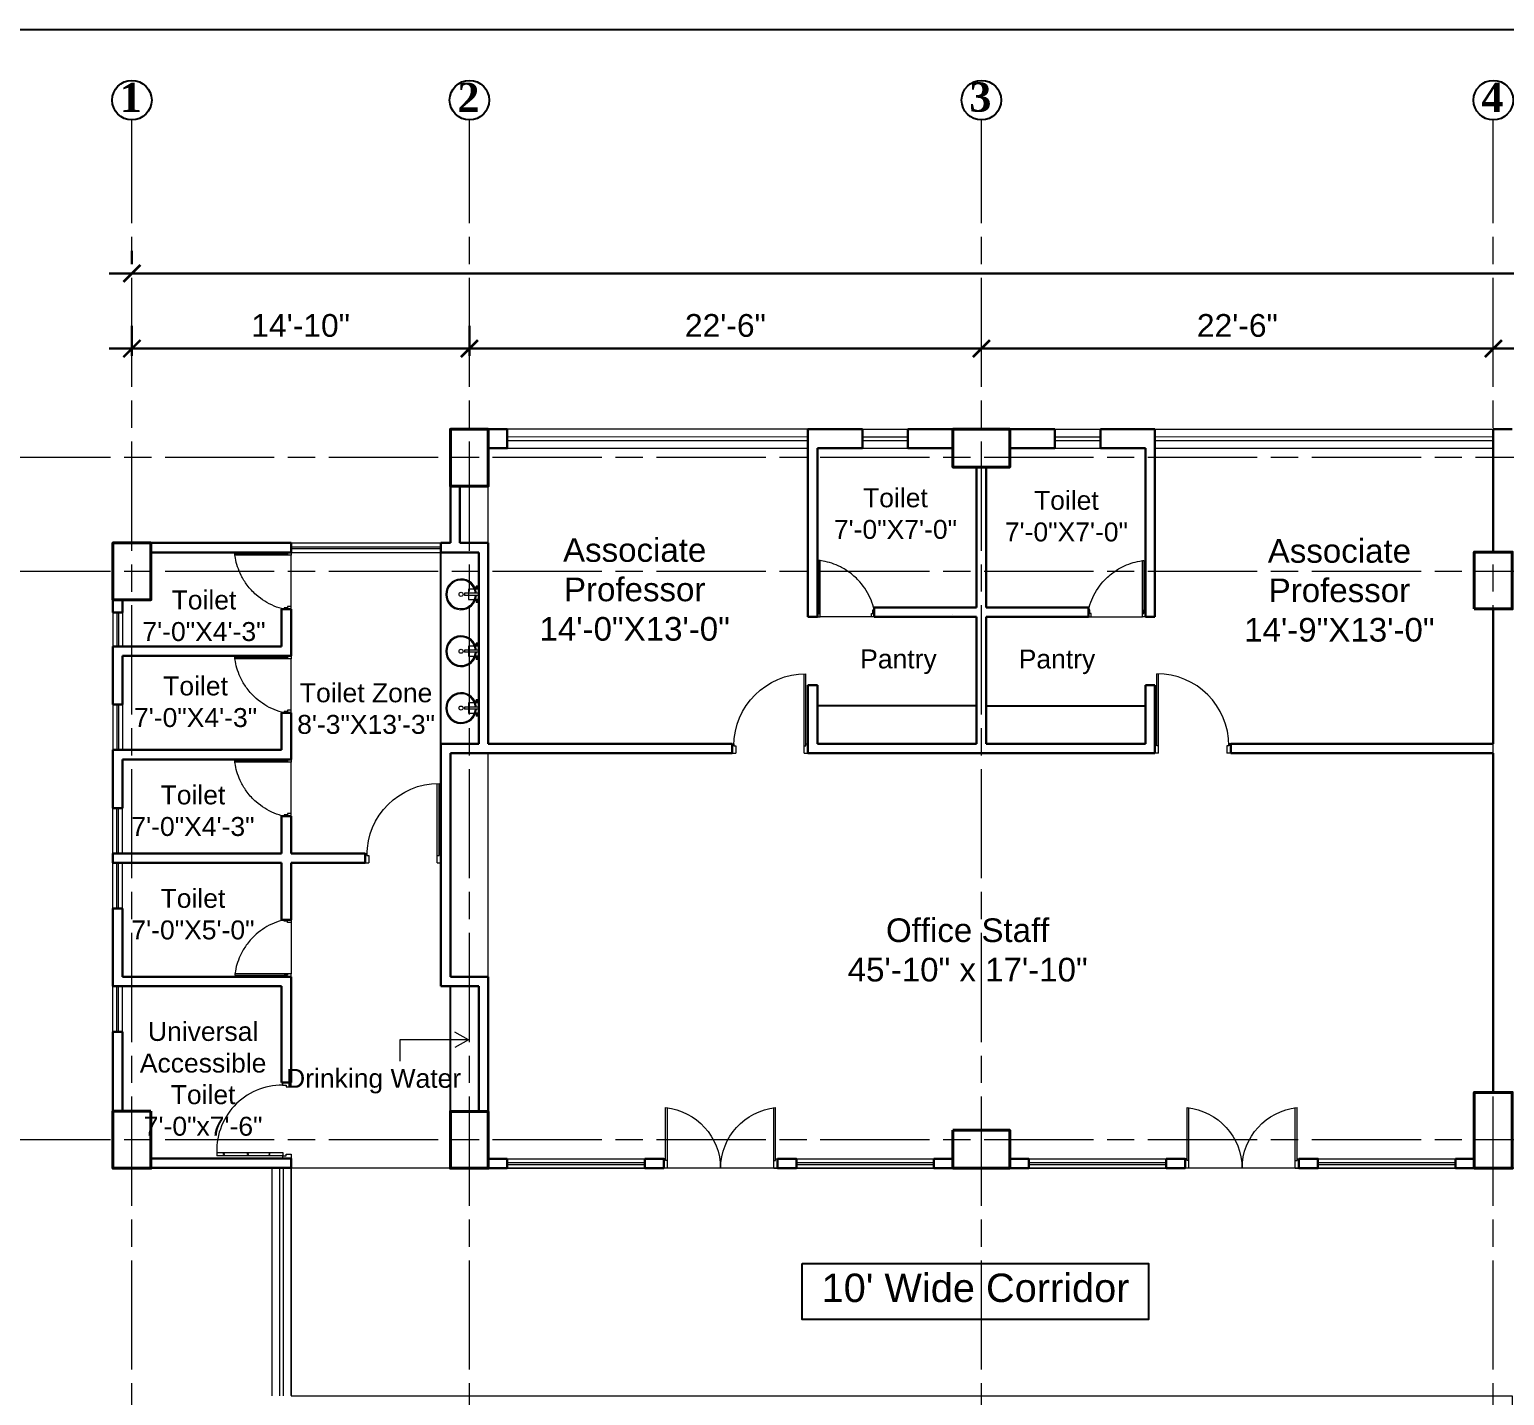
# Model space of a CAD drawing. Header units: inches. Extents: x -12 to 20935469, y -1604 to 24729220.
# Drawn here: x 20831996 to 20832774, y 24719476 to 24720196 of the extents above; entities that cross this region are included whole.
import ezdxf

# ---------------------------------------------------------------- set-up
doc = ezdxf.new("R2010")
doc.units = ezdxf.units.IN
doc.header["$LTSCALE"] = 0.03
doc.header["$MEASUREMENT"] = 0
doc.header["$PDMODE"] = 32
doc.header["$PDSIZE"] = 15
doc.linetypes.add('ACAD_ISO08W100', pattern=[36, 24, -3, 6, -3])
for name, color, linetype, lineweight in [('column', 1, 'Continuous', 40), ('Dim Line', 252, 'Continuous', 13), ('Door', 7, 'Continuous', 18), ('Glass Line', 252, 'Continuous', 9), ('Grid Line', 252, 'Continuous', 18), ('Hatch', 253, 'Continuous', 15), ('Main Wall', 7, 'Continuous', 30), ('STAIR', 46, 'Continuous', 15), ('TOILET FIXTURE', 142, 'Continuous', 5), ('wind.', 150, 'Continuous', 20)]:
    doc.layers.add(name, color=color, linetype=linetype, lineweight=lineweight)
doc.layers.add('FUR', color=251, linetype='Continuous')
doc.layers.add('TEXT', color=7, linetype='Continuous')
doc.styles.add('2', font='swisscl.ttf')
doc.styles.add('RomanS', font='arial.ttf', dxfattribs={"height": 12})
doc.styles.get("Standard").update_dxf_attribs({"font": 'timesbd.ttf'})
doc.dimstyles.new('Aec_Arch_I', dxfattribs={"dimscale": 96, "dimtxt": 12, "dimasz": 0.09375, "dimexe": 0.125, "dimexo": 0.125, "dimgap": 0.0625, "dimtad": 1, "dimdec": 0, "dimzin": 3, "dimdsep": 46, "dimlunit": 4, "dimtxsty": 'RomanS', "dimblk1": 'ARCHTICK', "dimblk2": 'ARCHTICK', "dimsah": 1, "dimcen": 0.09375, "dimdle": 0.125, "dimadec": 0, "dimazin": 0, "dimtfac": 0.75, "dimtdec": 0, "dimtmove": 2, "dimatfit": 3, "dimldrblk": 'ARCHTICK', "dimfxl": 1, "dimfrac": 1, "dimtolj": 1, "dimtzin": 0, "dimarcsym": 0})

# ---------------------------------------------------------------- blocks, each defined once
blk = doc.blocks.new('_ArchTick')
at = {"color": 0, "linetype": 'ByBlock', "lineweight": 35, "const_width": 0.15}
blk.add_lwpolyline([(-0.5, -0.5), (0.5, 0.5)], dxfattribs=at)
blk = doc.blocks.new('*D14')
at = {"layer": 'Defpoints', "color": 0, "transparency": 16777216}
for p in [(20831126.28, 24724578.17), (20830948.31, 24724562.27), (20831126.28, 24724562.27)]:
    blk.add_point(p, dxfattribs=at)
at = {"layer": 'Dim Line', "color": 0, "lineweight": -2, "transparency": 16777216}
for p, q in [((20830948.31, 24724574.27), (20830948.31, 24724590.17)), ((20831126.28, 24724574.27), (20831126.28, 24724590.17)), ((20830936.31, 24724578.17), (20831138.28, 24724578.17))]:
    blk.add_line(p, q, dxfattribs=at)
at = {"layer": 'Dim Line', "color": 0, "lineweight": -2, "transparency": 16777216, "xscale": 9, "yscale": 9, "zscale": 9, "rotation": 180}
blk.add_blockref('_ArchTick', (20830948.31, 24724578.17), dxfattribs=at)
at = {"layer": 'Dim Line', "color": 0, "lineweight": -2, "transparency": 16777216, "xscale": 9, "yscale": 9, "zscale": 9}
blk.add_blockref('_ArchTick', (20831126.28, 24724578.17), dxfattribs=at)
at = {"layer": 'Dim Line', "color": 0, "transparency": 16777216, "insert": (20831037.29, 24724590.29), "char_height": 12, "attachment_point": 5, "style": 'RomanS'}
blk.add_mtext('\\A1;14\'-10"', dxfattribs=at)
blk = doc.blocks.new('*D7')
at = {"layer": 'Defpoints', "color": 0, "transparency": 16777216}
for p in [(20831396.28, 24724578.17), (20831396.28, 24724578.17), (20831126.28, 24724562.27)]:
    blk.add_point(p, dxfattribs=at)
at = {"layer": 'Dim Line', "color": 0, "lineweight": -2, "transparency": 16777216}
for p, q in [((20831126.28, 24724574.27), (20831126.28, 24724590.17)), ((20831114.28, 24724578.17), (20831408.28, 24724578.17))]:
    blk.add_line(p, q, dxfattribs=at)
at = {"layer": 'Dim Line', "color": 0, "lineweight": -2, "transparency": 16777216, "xscale": 9, "yscale": 9, "zscale": 9, "rotation": 180}
blk.add_blockref('_ArchTick', (20831126.28, 24724578.17), dxfattribs=at)
at = {"layer": 'Dim Line', "color": 0, "lineweight": -2, "transparency": 16777216, "xscale": 9, "yscale": 9, "zscale": 9}
blk.add_blockref('_ArchTick', (20831396.28, 24724578.17), dxfattribs=at)
at = {"layer": 'Dim Line', "color": 0, "transparency": 16777216, "insert": (20831261.28, 24724590.29), "char_height": 12, "attachment_point": 5, "style": 'RomanS'}
blk.add_mtext('\\A1;22\'-6"', dxfattribs=at)
blk = doc.blocks.new('*D8')
at = {"layer": 'Defpoints', "color": 0, "transparency": 16777216}
for p in [(20831396.28, 24724578.17), (20831666.28, 24724578.17), (20831666.28, 24724578.17)]:
    blk.add_point(p, dxfattribs=at)
at = {"layer": 'Dim Line', "color": 0, "lineweight": -2, "transparency": 16777216}
blk.add_line((20831384.28, 24724578.17), (20831678.28, 24724578.17), dxfattribs=at)
at = {"layer": 'Dim Line', "color": 0, "lineweight": -2, "transparency": 16777216, "xscale": 9, "yscale": 9, "zscale": 9, "rotation": 180}
blk.add_blockref('_ArchTick', (20831396.28, 24724578.17), dxfattribs=at)
at = {"layer": 'Dim Line', "color": 0, "lineweight": -2, "transparency": 16777216, "xscale": 9, "yscale": 9, "zscale": 9}
blk.add_blockref('_ArchTick', (20831666.28, 24724578.17), dxfattribs=at)
at = {"layer": 'Dim Line', "color": 0, "transparency": 16777216, "insert": (20831531.28, 24724590.29), "char_height": 12, "attachment_point": 5, "style": 'RomanS'}
blk.add_mtext('\\A1;22\'-6"', dxfattribs=at)
blk = doc.blocks.new('*D9')
at = {"layer": 'Defpoints', "color": 0, "transparency": 16777216}
for p in [(20831666.28, 24724578.17), (20831844.25, 24724578.17), (20831844.25, 24724578.17)]:
    blk.add_point(p, dxfattribs=at)
at = {"layer": 'Dim Line', "color": 0, "lineweight": -2, "transparency": 16777216}
blk.add_line((20831654.28, 24724578.17), (20831856.25, 24724578.17), dxfattribs=at)
at = {"layer": 'Dim Line', "color": 0, "lineweight": -2, "transparency": 16777216, "xscale": 9, "yscale": 9, "zscale": 9, "rotation": 180}
blk.add_blockref('_ArchTick', (20831666.28, 24724578.17), dxfattribs=at)
at = {"layer": 'Dim Line', "color": 0, "lineweight": -2, "transparency": 16777216, "xscale": 9, "yscale": 9, "zscale": 9}
blk.add_blockref('_ArchTick', (20831844.25, 24724578.17), dxfattribs=at)
at = {"layer": 'Dim Line', "color": 0, "transparency": 16777216, "insert": (20831755.26, 24724590.29), "char_height": 12, "attachment_point": 5, "style": 'RomanS'}
blk.add_mtext('\\A1;14\'-10"', dxfattribs=at)
blk = doc.blocks.new('*D13')
at = {"layer": 'Defpoints', "color": 0, "transparency": 16777216}
for p in [(20832951.75, 24724617.81), (20830948.31, 24724610.75), (20832951.75, 24724610.75)]:
    blk.add_point(p, dxfattribs=at)
at = {"layer": 'Dim Line', "color": 0, "lineweight": -2, "transparency": 16777216}
for p, q in [((20830948.31, 24724622.75), (20830948.31, 24724629.81)), ((20832951.75, 24724622.75), (20832951.75, 24724629.81)), ((20830936.31, 24724617.81), (20832963.75, 24724617.81))]:
    blk.add_line(p, q, dxfattribs=at)
at = {"layer": 'Dim Line', "color": 0, "lineweight": -2, "transparency": 16777216, "xscale": 9, "yscale": 9, "zscale": 9, "rotation": 180}
blk.add_blockref('_ArchTick', (20830948.31, 24724617.81), dxfattribs=at)
at = {"layer": 'Dim Line', "color": 0, "lineweight": -2, "transparency": 16777216, "xscale": 9, "yscale": 9, "zscale": 9}
blk.add_blockref('_ArchTick', (20832951.75, 24724617.81), dxfattribs=at)
at = {"layer": 'Dim Line', "color": 0, "transparency": 16777216, "insert": (20831950.03, 24724629.94), "char_height": 12, "attachment_point": 5, "style": 'RomanS'}
blk.add_mtext('\\A1;166\'-11"', dxfattribs=at)
blk = doc.blocks.new('A$C36295410')
at = {"layer": 'Door'}
for p, q in [((1, 4), (1, 32)), ((2, 0), (2, 31.98)), ((58, 0), (58, 31.98)), ((59, 4), (59, 32)), ((1, 5), (0, 5)), ((2, 4), (1, 4)), ((58, 4), (59, 4)), ((59, 5), (60, 5)), ((2, 0), (0, 0)), ((58, 0), (60, 0))]:
    blk.add_line(p, q, dxfattribs=at)
for centre, start, end in [((-2.53, -0.34), 0.59063, 83.77826), ((62.53, -0.34), 96.22174, 179.40937)]:
    blk.add_arc(centre, 32.53, start, end, dxfattribs=at)
blk = doc.blocks.new('sssss-flat-876')
at = {"layer": 'Door', "linetype": 'Continuous', "ltscale": 3}
blk.add_line((3666.52, 84027.2), (3666.52, 84055.74), dxfattribs=at)
at = {"layer": 'Door', "linetype": 'Continuous', "ltscale": 3, "extrusion": (-7.21527e-09, -3.35624e-18, 1), "elevation": 0}
for points in [[(3666.52, 84057.2), (3666.52, 84055.74), (3668.35, 84055.74), (3668.35, 84056.47), (3670.18, 84056.47), (3670.18, 84057.2)], [(3668.35, 84055.74), (3696.16, 84055.74), (3696.16, 84056.47), (3668.35, 84056.47)]]:
    blk.add_lwpolyline(points, close=True, dxfattribs=at)
at = {"layer": 'Door', "linetype": 'Continuous', "ltscale": 3, "flags": 128}
blk.add_lwpolyline([(3670.18, 84027.2, 0.04096), (3675.47, 84028.9, 0.082496), (3684.93, 84034.78, 0.052187), (3689.72, 84039.97, 0.043988), (3692.86, 84045.05, 0.036571), (3694.75, 84049.63, 0.034751), (3695.92, 84054.2, 0.011435), (3696.16, 84055.74)], format="xyb", dxfattribs=at)
at = {"layer": 'Door', "linetype": 'Continuous', "ltscale": 3}
blk.add_lwpolyline([(3666.52, 84027.2), (3666.52, 84028.66), (3668.35, 84028.66), (3668.35, 84027.93), (3670.18, 84027.93), (3670.18, 84027.2)], close=True, dxfattribs=at)
blk = doc.blocks.new('$D40')
at = {"layer": 'Door'}
for p, q in [((1, 4), (1, 42)), ((2, 0), (2, 41.99)), ((1, 5), (0, 5)), ((2, 0), (0, 0)), ((2, 4), (1, 4)), ((39, 4), (38, 4)), ((38, 4), (38, 0)), ((40, 0), (38, 0)), ((40, 5), (38.99, 5)), ((39, 5), (39, 4))]:
    blk.add_line(p, q, dxfattribs=at)
blk.add_arc((1, 4), 38, 0, 90, dxfattribs=at)
blk = doc.blocks.new('Door_45')
at = {"layer": 'Door'}
for p, q in [((1.5, 4.97), (1.5, 43.97)), ((3.5, 44.03), (3.5, 4.97)), ((1.5, 40.03), (2.25, 40.03)), ((2.25, 40.03), (2.25, 39.53)), ((2.25, 39.53), (2.75, 39.53)), ((2.75, 39.53), (2.75, 40.03)), ((2.75, 40.03), (3.5, 40.03)), ((1.5, 25.77), (2.25, 25.77)), ((2.25, 25.77), (2.25, 25.27)), ((2.25, 25.27), (2.75, 25.27)), ((2.75, 25.77), (3.5, 25.77)), ((2.75, 25.27), (2.75, 25.77)), ((1.5, 12.57), (2.25, 12.57)), ((2.25, 12.57), (2.25, 13.07)), ((2.25, 13.07), (2.75, 13.07)), ((2.75, 13.07), (2.75, 12.57)), ((2.75, 12.57), (3.5, 12.57)), ((0, -0.03), (0, 4.97)), ((0, 4.97), (1.5, 4.97)), ((3.5, 4.97), (1.5, 4.97)), ((1.5, 4.97), (1.5, 2.97)), ((1.5, 2.97), (2.5, 2.97)), ((2.5, 2.97), (2.5, -0.03)), ((42.5, 3), (42.5, -0.03)), ((43.5, 3), (42.5, 3)), ((45, 5), (43.5, 5)), ((43.5, 5), (43.5, 3)), ((45, -0.03), (45, 5)), ((2.5, -0.03), (0, -0.03)), ((42.5, -0.03), (45, -0.03))]:
    blk.add_line(p, q, dxfattribs=at)
blk.add_arc((4.66, 5.26), 38.84, 359.62325, 94.66847, dxfattribs=at)
blk = doc.blocks.new('7-flat-72')
at = {"layer": 'Glass Line', "color": 8, "ltscale": 20}
for p, q in [((-64476.55, 376959.41), (-64476.55, 376966.61)), ((-64475.47, 376966.61), (-64476.55, 376966.61)), ((-64475.47, 376959.41), (-64475.47, 376966.61)), ((-64478.71, 376960.49), (-64480.33, 376960.49)), ((-64480.33, 376959.52), (-64480.33, 376960.49)), ((-64478.71, 376959.52), (-64480.33, 376959.52)), ((-64480.33, 376959.05), (-64480.33, 376959.41)), ((-64478.71, 376959.41), (-64480.33, 376959.41)), ((-64478.71, 376959.05), (-64480.33, 376959.05)), ((-64480.28, 376959.52), (-64480.28, 376960.49)), ((-64480.15, 376959.52), (-64480.15, 376960.49)), ((-64480.15, 376959.41), (-64480.15, 376959.52)), ((-64479.92, 376959.52), (-64479.92, 376960.49)), ((-64479.52, 376959.52), (-64479.52, 376960.49)), ((-64479.13, 376959.52), (-64479.13, 376960.49)), ((-64478.9, 376959.52), (-64478.9, 376960.49)), ((-64478.89, 376959.41), (-64478.89, 376959.52)), ((-64478.77, 376959.52), (-64478.77, 376960.49)), ((-64478.71, 376959.52), (-64478.71, 376960.49)), ((-64478.71, 376959.05), (-64478.71, 376959.41)), ((-64475.11, 376959.41), (-64476.91, 376959.41)), ((-64476.91, 376959.05), (-64476.91, 376959.41)), ((-64475.11, 376959.05), (-64476.91, 376959.05)), ((-64475.11, 376959.05), (-64475.11, 376959.41)), ((-64473.31, 376960.49), (-64471.69, 376960.49)), ((-64473.31, 376959.52), (-64473.31, 376960.49)), ((-64473.31, 376959.52), (-64471.69, 376959.52)), ((-64473.31, 376959.05), (-64473.31, 376959.41)), ((-64473.31, 376959.41), (-64471.69, 376959.41)), ((-64473.31, 376959.05), (-64471.69, 376959.05)), ((-64473.26, 376959.52), (-64473.26, 376960.49)), ((-64473.13, 376959.52), (-64473.13, 376960.49)), ((-64473.13, 376959.41), (-64473.13, 376959.52)), ((-64472.9, 376959.52), (-64472.9, 376960.49)), ((-64472.5, 376959.52), (-64472.5, 376960.49)), ((-64472.11, 376959.52), (-64472.11, 376960.49)), ((-64471.88, 376959.52), (-64471.88, 376960.49)), ((-64471.87, 376959.41), (-64471.87, 376959.52)), ((-64471.75, 376959.52), (-64471.75, 376960.49)), ((-64471.69, 376959.52), (-64471.69, 376960.49)), ((-64471.69, 376959.05), (-64471.69, 376959.41))]:
    blk.add_line(p, q, dxfattribs=at)
blk.add_circle((-64476.02, 376968.4, 0), 1.08, dxfattribs=at)
for radius, start, end in [(8.1, 273.83345, 266.18834), (7.55, 274.11503, 265.90676)]:
    blk.add_arc((-64476.02, 376968.4, 0), radius, start, end, dxfattribs=at)
blk = doc.blocks.new('SFSFSFS-flat-72')
at = {"layer": 'TOILET FIXTURE', "ltscale": 0.2}
blk.add_lwpolyline([(-3918.47, -3608.1), (-3918.47, -3602.7), (-3923.87, -3602.7), (-3923.87, -3608.1)], close=True, dxfattribs=at)
at = {"layer": 'TOILET FIXTURE', "ltscale": 20}
blk.add_blockref('7-flat-72', (60554.84, -380567.16), dxfattribs=at)
blk = doc.blocks.new('fff')
at = {"layer": 'Grid Line', "color": 252, "linetype": 'ACAD_ISO08W100', "lineweight": 9, "ltscale": 80, "true_color": 0x939598}
for p, q in [((20830948.31, 24723521.1), (20830948.31, 24724698.78)), ((20831126.28, 24723521.11), (20831126.28, 24724698.79)), ((20831396.28, 24723521.11), (20831396.28, 24724698.79)), ((20831666.28, 24723521.12), (20831666.28, 24724698.8)), ((20833096.95, 24724520.61), (20830726.15, 24724520.61)), ((20833096.95, 24724460.62), (20830726.15, 24724460.62)), ((20833096.95, 24724160.75), (20830726.15, 24724160.75))]:
    blk.add_line(p, q, dxfattribs=at)
at = {"layer": 'Dim Line'}
for base, p1, p2, picture, middle in [((20832951.75, 24724617.81), (20830948.31, 24724610.75), (20832951.75, 24724610.75), '*D13', (20831950.03, 24724629.94)), ((20831126.28, 24724578.17), (20830948.31, 24724562.27), (20831126.28, 24724562.27), '*D14', (20831037.29, 24724590.29)), ((20831396.28, 24724578.17), (20831126.28, 24724562.27), (20831396.28, 24724578.17), '*D7', (20831261.28, 24724590.29)), ((20831666.28, 24724578.17), (20831396.28, 24724578.17), (20831666.28, 24724578.17), '*D8', (20831531.28, 24724590.29)), ((20831844.25, 24724578.17), (20831666.28, 24724578.17), (20831844.25, 24724578.17), '*D9', (20831755.26, 24724590.29))]:
    dim = blk.add_linear_dim(base=base, p1=p1, p2=p2, dimstyle='Aec_Arch_I', dxfattribs=at)
    dim.commit()
    dim.dimension.update_dxf_attribs({"geometry": picture, "text_midpoint": middle})

msp = doc.modelspace()

# ---------------------------------------------------------------- linework, layer by layer
for p, q in [((20832213.37, 24719819.5), (20832213.37, 24719920.46)), ((20832482.94, 24719887.48), (20832482.94, 24719887.48)), ((20832495.89, 24719839.48), (20832411.89, 24719839.48)), ((20832500.89, 24719839.48), (20832584.89, 24719839.48)), ((20832218.37, 24719625.57), (20832218.37, 24719691.61)), ((20832129.37, 24719600.77), (20832134.37, 24719600.77)), ((20832330.89, 24719600.61), (20832330.89, 24719595.61)), ((20832390.89, 24719600.61), (20832390.89, 24719595.61)), ((20832605.87, 24719595.61), (20832605.87, 24719600.61)), ((20832665.87, 24719595.61), (20832665.87, 24719600.61))]:
    msp.add_line(p, q)
msp.add_lwpolyline([(20832403.92, 24719545.32), (20832586.59, 24719545.32), (20832586.59, 24719515.72), (20832403.92, 24719515.72)], close=True)
at = {"layer": 'column', "lineweight": 40, "ltscale": 20}
for points in [[(20832238.37, 24719985.46), (20832218.37, 24719985.46), (20832218.37, 24719955.46), (20832238.37, 24719955.46)], [(20832483.39, 24719985.46), (20832483.39, 24719965.46), (20832513.39, 24719965.46), (20832513.39, 24719985.46)], [(20832060.4, 24719925.46), (20832040.4, 24719925.46), (20832040.4, 24719895.46), (20832060.4, 24719895.46)], [(20832758.37, 24719890.63), (20832778.37, 24719890.63), (20832778.37, 24719920.63), (20832758.37, 24719920.63)], [(20832758.37, 24719595.59), (20832778.37, 24719595.59), (20832778.37, 24719635.59), (20832758.37, 24719635.59)], [(20832060.4, 24719625.6), (20832040.4, 24719625.6), (20832040.4, 24719595.6), (20832060.4, 24719595.6)], [(20832238.37, 24719625.57), (20832218.37, 24719625.57), (20832218.37, 24719595.6), (20832238.37, 24719595.6)], [(20832483.4, 24719615.61), (20832483.4, 24719595.61), (20832513.38, 24719595.61), (20832513.38, 24719615.61)]]:
    msp.add_lwpolyline(points, close=True, dxfattribs=at)
at = {"layer": 'Defpoints'}
msp.add_lwpolyline([(20831795.87, 24720196.34), (20834234.73, 24720196.34), (20834234.73, 24718737.81), (20831795.87, 24718737.81)], close=True, dxfattribs=at)
at = {"layer": 'Hatch', "lineweight": 5}
for p, q in [((20832238.37, 24719925.46), (20832238.37, 24719955.45)), ((20832238.37, 24719696.61), (20832238.37, 24719814.5))]:
    msp.add_line(p, q, dxfattribs=at)
at = {"layer": 'Hatch'}
msp.add_lwpolyline([(20833270.87, 24719354.49), (20833270.86, 24719595.59), (20833135.89, 24719595.59), (20833135.89, 24719910.63), (20832956.34, 24719910.63), (20832956.34, 24719595.59), (20832134.39, 24719595.59), (20832134.39, 24719475.42), (20832778.39, 24719475.44), (20832778.39, 24719354.49)], close=True, dxfattribs=at)
at = {"layer": 'Main Wall', "lineweight": 30}
for p, q in [((20832406.89, 24719985.46), (20832406.89, 24719886.48)), ((20832435.64, 24719985.46), (20832406.89, 24719985.46)), ((20832435.64, 24719975.46), (20832435.64, 24719985.46)), ((20832483.39, 24719985.46), (20832459.64, 24719985.46)), ((20832459.64, 24719975.47), (20832459.64, 24719985.46)), ((20832513.39, 24719985.46), (20832537.14, 24719985.46)), ((20832537.14, 24719975.46), (20832537.14, 24719985.46)), ((20832561.14, 24719975.46), (20832561.14, 24719985.46)), ((20832561.14, 24719985.46), (20832589.89, 24719985.46)), ((20832589.89, 24719985.46), (20832589.89, 24719886.48)), ((20832768.37, 24719985.47), (20832778.37, 24719985.47)), ((20832768.37, 24719920.63), (20832768.37, 24719985.47)), ((20832411.89, 24719975.49), (20832411.89, 24719886.48)), ((20832411.89, 24719975.46), (20832435.64, 24719975.46)), ((20832459.64, 24719975.47), (20832483.39, 24719975.47)), ((20832513.39, 24719975.48), (20832513.39, 24719975.48)), ((20832513.39, 24719975.46), (20832537.14, 24719975.46)), ((20832561.14, 24719975.46), (20832584.89, 24719975.46)), ((20832584.89, 24719975.49), (20832584.89, 24719886.48)), ((20832495.89, 24719891.48), (20832495.89, 24719965.46)), ((20832500.89, 24719891.48), (20832500.89, 24719965.46)), ((20832218.37, 24719925.46), (20832218.37, 24719955.46)), ((20832223.37, 24719925.46), (20832223.37, 24719955.46)), ((20832768.37, 24719939.47), (20832768.38, 24719939.47)), ((20832768.37, 24719933.47), (20832768.38, 24719933.47)), ((20832060.4, 24719925.46), (20832134.37, 24719925.46)), ((20832060.4, 24719920.46), (20832134.37, 24719920.46)), ((20832134.37, 24719920.46), (20832134.37, 24719925.46)), ((20832213.37, 24719925.46), (20832218.37, 24719925.46)), ((20832213.37, 24719920.46), (20832213.37, 24719925.46)), ((20832213.37, 24719920.46), (20832233.37, 24719920.46)), ((20832223.37, 24719925.46), (20832238.37, 24719925.46)), ((20832233.37, 24719819.5), (20832233.37, 24719920.46)), ((20832238.37, 24719819.5), (20832238.37, 24719925.46)), ((20832495.89, 24719891.48), (20832495.89, 24719910.48)), ((20832500.89, 24719891.48), (20832500.89, 24719910.48)), ((20832040.4, 24719888.84), (20832040.4, 24719895.46)), ((20832129.37, 24719890.46), (20832134.37, 24719890.46)), ((20832129.37, 24719890.46), (20832129.37, 24719870.84)), ((20832441.89, 24719891.48), (20832441.89, 24719886.48)), ((20832495.89, 24719891.48), (20832441.89, 24719891.48)), ((20832500.89, 24719891.48), (20832554.89, 24719891.48)), ((20832554.89, 24719891.48), (20832554.89, 24719886.48)), ((20832768.37, 24719819.5), (20832768.37, 24719890.63)), ((20832411.89, 24719886.48), (20832406.89, 24719886.48)), ((20832495.89, 24719886.48), (20832441.89, 24719886.48)), ((20832495.89, 24719819.48), (20832495.89, 24719886.48)), ((20832500.89, 24719886.48), (20832554.89, 24719886.48)), ((20832500.89, 24719819.48), (20832500.89, 24719886.48)), ((20832584.89, 24719886.48), (20832589.89, 24719886.48)), ((20832129.37, 24719870.84), (20832040.4, 24719870.84)), ((20832040.4, 24719840.23), (20832040.4, 24719870.84)), ((20832134.37, 24719865.84), (20832045.4, 24719865.84)), ((20832406.89, 24719850.48), (20832406.89, 24719814.47)), ((20832411.89, 24719850.48), (20832406.89, 24719850.48)), ((20832411.89, 24719819.48), (20832411.89, 24719850.48)), ((20832584.89, 24719850.48), (20832589.89, 24719850.48)), ((20832584.89, 24719850.48), (20832584.89, 24719819.48)), ((20832589.89, 24719850.48), (20832589.89, 24719814.48)), ((20832129.37, 24719835.84), (20832129.37, 24719816.23)), ((20832134.37, 24719835.84), (20832129.37, 24719835.84)), ((20832213.37, 24719761.61), (20832213.37, 24719819.5)), ((20832213.37, 24719819.5), (20832233.37, 24719819.5)), ((20832366.89, 24719819.48), (20832238.37, 24719819.5)), ((20832366.89, 24719814.48), (20832366.89, 24719819.48)), ((20832495.89, 24719819.48), (20832411.89, 24719819.48)), ((20832500.89, 24719819.48), (20832584.89, 24719819.48)), ((20832629.89, 24719819.48), (20832768.37, 24719819.5)), ((20832629.89, 24719814.48), (20832629.89, 24719819.48)), ((20832129.37, 24719816.23), (20832040.4, 24719816.23)), ((20832040.4, 24719785.61), (20832040.4, 24719816.23)), ((20832134.37, 24719811.23), (20832045.4, 24719811.23)), ((20832045.4, 24719811.23), (20832045.4, 24719785.61)), ((20832218.37, 24719696.61), (20832218.37, 24719814.5)), ((20832218.37, 24719814.5), (20832238.37, 24719814.5)), ((20832366.89, 24719814.48), (20832238.37, 24719814.5)), ((20832406.89, 24719814.47), (20832589.89, 24719814.48)), ((20832629.89, 24719814.48), (20832768.37, 24719814.49)), ((20832768.37, 24719635.59), (20832768.37, 24719814.49)), ((20832040.4, 24719785.61), (20832045.4, 24719785.61)), ((20832134.37, 24719781.23), (20832129.37, 24719781.23)), ((20832040.4, 24719761.61), (20832129.37, 24719761.61)), ((20832040.4, 24719756.61), (20832040.4, 24719761.61)), ((20832129.37, 24719756.61), (20832040.4, 24719756.61)), ((20832129.37, 24719726.61), (20832129.37, 24719756.61)), ((20832134.37, 24719726.61), (20832134.37, 24719756.61)), ((20832173.37, 24719756.61), (20832134.37, 24719756.61)), ((20832173.37, 24719756.61), (20832173.37, 24719761.61)), ((20832213.37, 24719691.61), (20832213.37, 24719761.61)), ((20832045.4, 24719732.61), (20832040.4, 24719732.61)), ((20832040.4, 24719691.61), (20832040.4, 24719732.61)), ((20832045.4, 24719732.61), (20832045.4, 24719696.61)), ((20832134.37, 24719726.61), (20832129.37, 24719726.61)), ((20832134.37, 24719696.61), (20832045.4, 24719696.61)), ((20832134.37, 24719640.77), (20832134.37, 24719696.61)), ((20832218.37, 24719696.61), (20832238.37, 24719696.61)), ((20832238.37, 24719625.59), (20832238.37, 24719696.61)), ((20832129.37, 24719691.61), (20832040.4, 24719691.61)), ((20832129.37, 24719640.77), (20832129.37, 24719691.61)), ((20832213.37, 24719691.61), (20832233.37, 24719691.61)), ((20832233.37, 24719625.59), (20832233.37, 24719691.61)), ((20832040.4, 24719625.59), (20832040.4, 24719667.61)), ((20832045.4, 24719667.61), (20832040.4, 24719667.61)), ((20832045.4, 24719667.61), (20832045.4, 24719625.59)), ((20832134.37, 24719640.77), (20832129.37, 24719640.77)), ((20832134.37, 24719600.77), (20832060.4, 24719600.77)), ((20832134.37, 24719600.77), (20832134.37, 24719595.75)), ((20832238.39, 24719600.61), (20832248.39, 24719600.61)), ((20832248.39, 24719600.61), (20832248.39, 24719595.59)), ((20832320.89, 24719595.59), (20832320.89, 24719600.61)), ((20832390.89, 24719595.59), (20832390.89, 24719600.61)), ((20832473.4, 24719595.59), (20832473.4, 24719600.61)), ((20832513.38, 24719595.59), (20832513.38, 24719600.61)), ((20832595.87, 24719595.59), (20832595.87, 24719600.61)), ((20832665.87, 24719595.59), (20832665.87, 24719600.61)), ((20832748.37, 24719595.59), (20832748.37, 24719600.61)), ((20832134.37, 24719595.75), (20832060.4, 24719595.75)), ((20832248.39, 24719595.59), (20832238.39, 24719595.59))]:
    msp.add_line(p, q, dxfattribs=at)
for points in [[(20832238.37, 24719985.46), (20832248.37, 24719985.46), (20832248.37, 24719975.43), (20832238.37, 24719975.42)], [(20832045.4, 24719895.46), (20832045.4, 24719888.84)], [(20832045.4, 24719888.84), (20832040.4, 24719888.84)], [(20832134.37, 24719890.46), (20832134.37, 24719865.84)], [(20832045.4, 24719865.84), (20832045.4, 24719840.23)], [(20832045.4, 24719840.23), (20832040.4, 24719840.23)], [(20832134.37, 24719835.84), (20832134.37, 24719811.23)], [(20832129.37, 24719781.23), (20832129.37, 24719761.61)], [(20832134.37, 24719781.23), (20832134.37, 24719761.61)], [(20832134.37, 24719761.61), (20832173.37, 24719761.61)], [(20832320.89, 24719600.61), (20832330.89, 24719600.61), (20832330.89, 24719595.59), (20832320.89, 24719595.59)], [(20832390.89, 24719600.61), (20832400.89, 24719600.61), (20832400.89, 24719595.59), (20832390.89, 24719595.59)], [(20832473.4, 24719600.61), (20832483.4, 24719600.61), (20832483.4, 24719595.59), (20832473.4, 24719595.59)], [(20832513.38, 24719600.61), (20832523.38, 24719600.61), (20832523.38, 24719595.59), (20832513.38, 24719595.59)], [(20832595.87, 24719600.61), (20832605.87, 24719600.61), (20832605.87, 24719595.59), (20832595.87, 24719595.59)], [(20832665.87, 24719600.61), (20832675.87, 24719600.61), (20832675.87, 24719595.59), (20832665.87, 24719595.59)], [(20832748.37, 24719600.61), (20832758.37, 24719600.61), (20832758.37, 24719595.59), (20832748.37, 24719595.59)]]:
    msp.add_lwpolyline(points, dxfattribs=at)
at = {"layer": 'STAIR', "color": 253, "lineweight": 5}
for p, q in [((20832227.97, 24719663.3), (20832191.73, 24719663.3)), ((20832191.73, 24719663.3), (20832191.73, 24719652.06)), ((20832227.97, 24719663.3), (20832220.67, 24719667.34)), ((20832227.97, 24719663.3), (20832220.67, 24719659.27))]:
    msp.add_line(p, q, dxfattribs=at)
at = {"layer": 'TEXT'}
for centre in [(20832050.42, 24720159.04), (20832228.39, 24720159.05), (20832498.39, 24720159.05), (20832768.39, 24720159.06)]:
    msp.add_circle(centre, 10.42, dxfattribs=at)
at = {"layer": 'wind.', "lineweight": 5}
for p, q in [((20832406.89, 24719985.46), (20832248.37, 24719985.46)), ((20832248.37, 24719981.48), (20832406.89, 24719981.54)), ((20832435.64, 24719985.46), (20832459.64, 24719985.46)), ((20832435.64, 24719981.46), (20832459.64, 24719981.46)), ((20832537.14, 24719985.46), (20832561.14, 24719985.46)), ((20832537.14, 24719981.46), (20832561.14, 24719981.46)), ((20832589.89, 24719985.46), (20832768.37, 24719985.46)), ((20832589.89, 24719981.5), (20832768.37, 24719981.56)), ((20832248.37, 24719979.48), (20832406.89, 24719979.54)), ((20832248.37, 24719975.43), (20832406.89, 24719975.47)), ((20832435.64, 24719979.46), (20832459.64, 24719979.46)), ((20832435.64, 24719975.46), (20832459.51, 24719975.46)), ((20832537.14, 24719979.46), (20832561.14, 24719979.46)), ((20832537.14, 24719975.46), (20832561.02, 24719975.46)), ((20832589.89, 24719979.5), (20832768.37, 24719979.56)), ((20832589.89, 24719975.46), (20832768.37, 24719975.46)), ((20832134.37, 24719925.46), (20832213.37, 24719925.46)), ((20832134.37, 24719923.46), (20832213.37, 24719923.46)), ((20832134.37, 24719922.46), (20832213.37, 24719922.46)), ((20832134.37, 24719920.46), (20832213.37, 24719920.46)), ((20832040.4, 24719888.84), (20832040.4, 24719870.84)), ((20832042.4, 24719888.84), (20832042.4, 24719870.84)), ((20832043.4, 24719888.84), (20832043.4, 24719870.84)), ((20832045.4, 24719888.84), (20832045.4, 24719870.84)), ((20832040.4, 24719840.23), (20832040.4, 24719816.23)), ((20832042.4, 24719840.23), (20832042.4, 24719816.23)), ((20832043.4, 24719840.23), (20832043.4, 24719816.23)), ((20832045.4, 24719840.23), (20832045.4, 24719816.23)), ((20832040.4, 24719761.61), (20832040.4, 24719785.61)), ((20832042.4, 24719761.61), (20832042.4, 24719785.61)), ((20832043.4, 24719761.61), (20832043.4, 24719785.61)), ((20832045.4, 24719761.61), (20832045.4, 24719785.61)), ((20832040.4, 24719732.61), (20832040.4, 24719756.61)), ((20832042.4, 24719732.61), (20832042.4, 24719756.61)), ((20832043.4, 24719732.61), (20832043.4, 24719756.61)), ((20832045.4, 24719732.61), (20832045.4, 24719756.61)), ((20832040.4, 24719667.61), (20832040.4, 24719691.61)), ((20832042.4, 24719667.61), (20832042.4, 24719691.61)), ((20832043.4, 24719667.61), (20832043.4, 24719691.61)), ((20832045.4, 24719667.61), (20832045.4, 24719691.61)), ((20832248.39, 24719600.61), (20832320.89, 24719600.61)), ((20832400.89, 24719600.61), (20832473.4, 24719600.61)), ((20832523.38, 24719600.61), (20832595.87, 24719600.61)), ((20832675.87, 24719600.61), (20832748.37, 24719600.61)), ((20832248.39, 24719598.61), (20832320.89, 24719598.61)), ((20832248.39, 24719597.61), (20832320.89, 24719597.61)), ((20832248.39, 24719595.61), (20832320.89, 24719595.61)), ((20832400.89, 24719598.61), (20832473.4, 24719598.61)), ((20832400.89, 24719597.61), (20832473.4, 24719597.61)), ((20832400.89, 24719595.61), (20832483.4, 24719595.61)), ((20832523.38, 24719598.61), (20832595.87, 24719598.61)), ((20832523.38, 24719597.61), (20832595.87, 24719597.61)), ((20832523.38, 24719595.61), (20832595.87, 24719595.61)), ((20832675.87, 24719598.61), (20832748.37, 24719598.61)), ((20832675.87, 24719597.61), (20832748.37, 24719597.61)), ((20832675.87, 24719595.61), (20832748.37, 24719595.61))]:
    msp.add_line(p, q, dxfattribs=at)
at = {"layer": 'wind.'}
for p, q in [((20832124.39, 24719475.42), (20832124.39, 24719595.9)), ((20832128.39, 24719475.42), (20832128.39, 24719595.9)), ((20832130.39, 24719475.42), (20832130.39, 24719595.9)), ((20832134.39, 24719475.72), (20832134.39, 24719595.9)), ((20832513.35, 24719597.61), (20832513.38, 24719597.61)), ((20832513.35, 24719595.61), (20832513.38, 24719595.61))]:
    msp.add_line(p, q, dxfattribs=at)

# ---------------------------------------------------------------- block references
at = {"layer": 'Door', "ltscale": 20, "xscale": -1}
for p in [(20835800.89, 24635863.26), (20835800.89, 24635808.64), (20835800.89, 24635754.03)]:
    msp.add_blockref('sssss-flat-876', p, dxfattribs=at)
at = {"layer": 'Door', "xscale": -1}
msp.add_blockref('$D40', (20832213.37, 24719756.61), dxfattribs=at)
at = {"layer": 'Door', "ltscale": 20, "rotation": 180}
msp.add_blockref('sssss-flat-876', (20835800.89, 24803753.81), dxfattribs=at)
at = {"layer": 'Door', "color": 250, "ltscale": 20, "xscale": 0.8888888888759539, "yscale": 0.8888888888759539, "zscale": 0.8888888888759539, "rotation": 90.00000000000001}
msp.add_blockref('Door_45', (20832134.34, 24719600.77), dxfattribs=at)
at = {"layer": 'FUR', "xscale": -1}
for p in [(20832390.89, 24719595.61), (20832665.87, 24719595.61)]:
    msp.add_blockref('A$C36295410', p, dxfattribs=at)
at = {"layer": 'Main Wall'}
for name, p in [('fff', (1102.11, -4550.16)), ('$D40', (20832589.89, 24719814.48))]:
    msp.add_blockref(name, p, dxfattribs=at)
at = {"layer": 'Main Wall', "rotation": 90.00000000000001}
msp.add_blockref('sssss-flat-876', (20916469.09, 24716219.96), dxfattribs=at)
at = {"layer": 'Main Wall', "xscale": -1, "rotation": 270}
msp.add_blockref('sssss-flat-876', (20748527.69, 24716219.96), dxfattribs=at)
at = {"layer": 'Main Wall', "xscale": -1}
msp.add_blockref('$D40', (20832406.89, 24719814.47), dxfattribs=at)
at = {"layer": 'TOILET FIXTURE', "ltscale": 20, "rotation": 90.00000000000001}
for p in [(20828625.26, 24723819.51), (20828625.26, 24723789.51), (20828625.26, 24723759.51)]:
    msp.add_blockref('SFSFSFS-flat-72', p, dxfattribs=at)

# ---------------------------------------------------------------- texts
at = {"layer": 'TEXT', "char_height": 15.435, "width": 227.4581, "attachment_point": 8, "rotation": 0}
for s, insert in [('\\A1;1', (20832049.9, 24720152.74)), ('\\A1;2', (20832227.87, 24720152.75)), ('\\A1;3', (20832497.87, 24720152.75)), ('\\A1;4', (20832767.87, 24720152.76))]:
    msp.add_mtext(s, dxfattribs=dict(at, insert=insert))
at = {"layer": 'TEXT', "color": 30, "lineweight": 5, "ltscale": 20, "attachment_point": 2, "style": '2'}
for s, width, gutter_width, insert, char_height in [('{\\fArial|b0|i0|c0|p34;\\C0;Toilet \\P7\'-0"X7\'-0"}', 104.7597, 0.5, (20832453.07, 24719954.27), 10), ('{\\fArial|b0|i0|c0|p34;\\C0;Toilet \\P7\'-0"X7\'-0"}', 104.7597, 0.5, (20832543.23, 24719952.94), 10), ('\\pxqc;{\\fArial|b0|i0|c0|p34;\\C0;Associate\\PProfessor\\P\\pq*;14\'-0"X13\'-0"}', 131.4908, 0.397, (20832315.56, 24719927.97), 12.4758), ('\\pxqc;{\\fArial|b0|i0|c0|p34;\\C0;Associate\\PProfessor\\P\\pq*;14\'-9"X13\'-0"}', 131.4908, 0.397, (20832687.21, 24719927.49), 12.4758), ('{\\fArial|b0|i0|c0|p34;\\C0;Toilet \\P7\'-0"X4\'-3"}', 104.7597, 0.5, (20832088.41, 24719900.38), 10), ('\\pxqc;{\\fArial|b0|i0|c0|p34;\\C0; \\PPantry}', 63.5135, 0.5, (20832454.67, 24719885.94), 10), ('\\pxqc;{\\fArial|b0|i0|c0|p34;\\C0; \\PPantry}', 63.5135, 0.5, (20832538.27, 24719885.9), 10), ('{\\fArial|b0|i0|c0|p34;\\C0;Toilet \\P7\'-0"X4\'-3"}', 104.7597, 0.5, (20832083.97, 24719855.01), 10), ('{\\fArial|b0|i0|c0|p34;\\C0;Toilet Zone\\P8\'-3"X13\'-3"}', 104.7597, 0.5, (20832173.91, 24719851.4), 10), ('{\\fArial|b0|i0|c0|p34;\\C0;Toilet \\P7\'-0"X4\'-3"}', 104.7597, 0.5, (20832082.6, 24719797.53), 10), ('{\\fArial|b0|i0|c0|p34;\\C0;Toilet \\P7\'-0"X5\'-0"}', 104.7597, 0.5, (20832082.6, 24719742.96), 10), ('\\pxqc;{\\fArial|b0|i0|c0|p34;\\C0;Office Staff\\P45\'-10" x 17\'-10" }', 209.4471, 0.5, (20832491.18, 24719727.38), 12.4758), ('{\\fArial|b0|i0|c0|p34;\\C0;Universal Accessible Toilet\\P7\'-0"x7\'-6"}', 89.0955, 0.35, (20832087.96, 24719672.74), 10), ('\\pxsm1;{\\fArial|b0|i0|c0|p34;\\C0;Drinking Water }', 88.5626, 0.282, (20832177.88, 24719648.01), 10), ("\\pxsm1,qc;{\\fArial|b0|i0|c0|p34;\\C0;10' Wide Corridor}", 227.8899, 0.75, (20832495.32, 24719539.99), 15)]:
    msp.add_mtext_dynamic_manual_height_columns(s, width=width, gutter_width=gutter_width, heights=[0], dxfattribs=dict(at, insert=insert, char_height=char_height))

doc.saveas('drawing.dxf')
